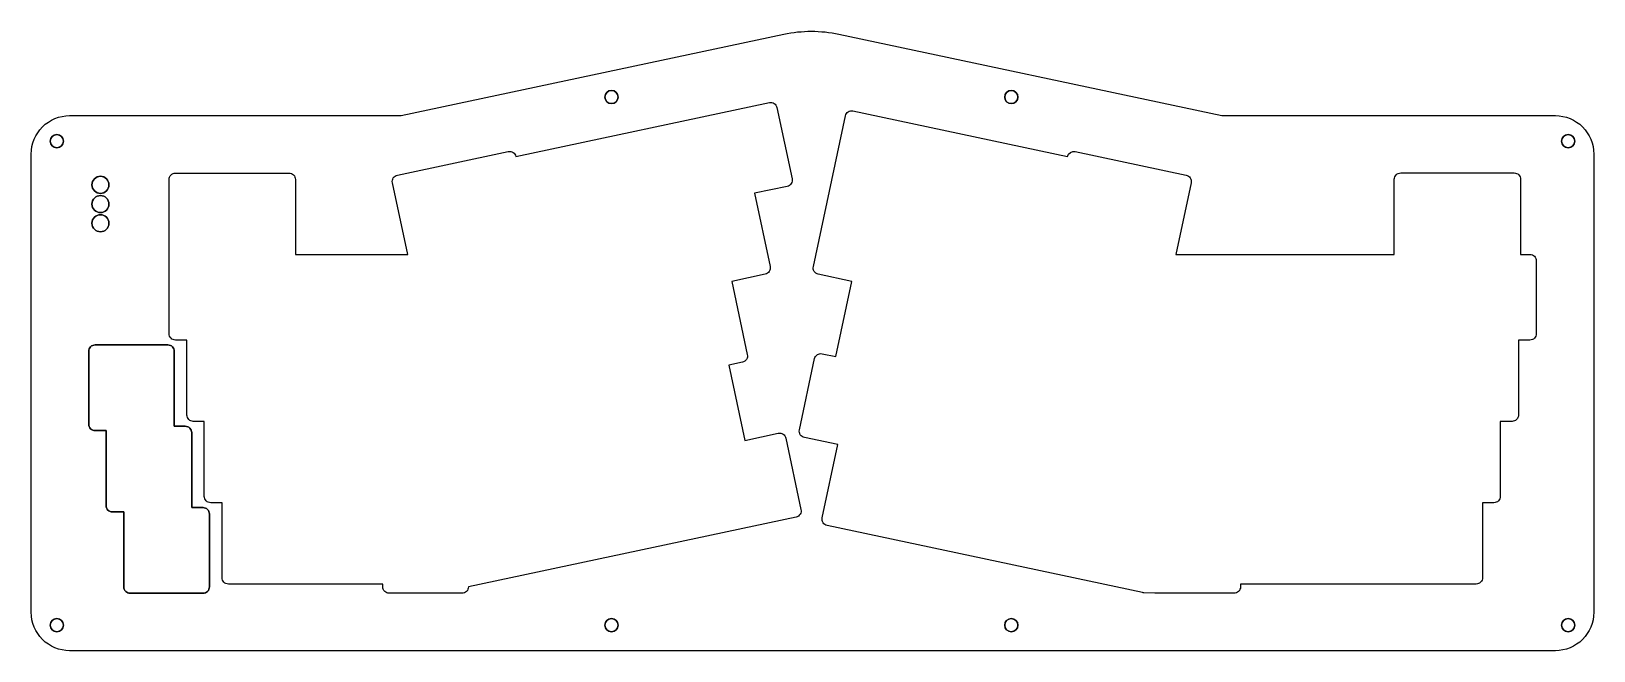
# Model space of a CAD drawing. Header units: millimetres. Extents: x 529 to 895, y -638 to -493.
import ezdxf

# ---------------------------------------------------------------- set-up
doc = ezdxf.new("R2010")
doc.units = ezdxf.units.MM
doc.layers.get('0').update_dxf_attribs({"linetype": 'CONTINUOUS'})

msp = doc.modelspace()

# ---------------------------------------------------------------- linework, layer by layer
for points in [[(705.32, -494.04, -0.105104), (718.21, -494.04), (807.97, -513.12), (886.14, -513.12, -0.414214), (895.14, -522.12), (895.14, -629.46, -0.414214), (886.14, -638.46), (537.9, -638.46, -0.414214), (528.9, -629.46), (528.9, -522.12, -0.414214), (537.9, -513.12), (615.57, -513.12)], [(705.32, -494.04, -0.105104), (718.21, -494.04), (807.97, -513.12), (886.14, -513.12, -0.414214), (895.14, -522.12), (895.14, -629.46, -0.414214), (886.14, -638.46), (537.9, -638.46, -0.414214), (528.9, -629.46), (528.9, -522.12, -0.414214), (537.9, -513.12), (615.57, -513.12)], [(613.56, -528.85, -0.414214), (614.71, -527.07), (640.71, -521.55, -0.414214), (642.49, -522.7), (642.49, -522.71), (701.91, -510.08, -0.414214), (703.69, -511.23), (707.23, -527.92, -0.414214), (706.08, -529.7), (698.44, -531.32), (702.09, -548.49, -0.414214), (700.94, -550.27), (693.1, -551.94), (696.74, -569.1, -0.414214), (695.59, -570.88), (692.4, -571.56), (696.15, -589.21), (704, -587.54, -0.414214), (705.78, -588.69), (709.32, -605.38, -0.414214), (708.17, -607.16), (631.37, -623.48), (631.37, -623.49, -0.414214), (629.87, -624.99), (612.81, -624.99, -0.414214), (611.31, -623.49), (611.31, -622.85), (575.12, -622.85, -0.414214), (573.62, -621.35), (573.62, -603.8), (570.96, -603.8, -0.414214), (569.46, -602.3), (569.46, -584.75), (566.89, -584.75, -0.414214), (565.39, -583.25), (565.39, -565.7), (562.72, -565.7, -0.414214), (561.22, -564.2), (561.22, -528.09, -0.414214), (562.72, -526.59), (589.32, -526.59, -0.414214), (590.82, -528.09), (590.82, -545.64), (617.13, -545.64)], [(613.56, -528.85, -0.414214), (614.71, -527.07), (640.71, -521.55, -0.414214), (642.49, -522.7), (642.49, -522.71), (701.91, -510.08, -0.414214), (703.69, -511.23), (707.23, -527.92, -0.414214), (706.08, -529.7), (698.44, -531.32), (702.09, -548.49, -0.414214), (700.94, -550.27), (693.1, -551.94), (696.74, -569.1, -0.414214), (695.59, -570.88), (692.4, -571.56), (696.15, -589.21), (704, -587.54, -0.414214), (705.78, -588.69), (709.32, -605.38, -0.414214), (708.17, -607.16), (631.37, -623.48), (631.37, -623.49, -0.414214), (629.87, -624.99), (612.81, -624.99, -0.414214), (611.31, -623.49), (611.31, -622.85), (575.12, -622.85, -0.414214), (573.62, -621.35), (573.62, -603.8), (570.96, -603.8, -0.414214), (569.46, -602.3), (569.46, -584.75), (566.89, -584.75, -0.414214), (565.39, -583.25), (565.39, -565.7), (562.72, -565.7, -0.414214), (561.22, -564.2), (561.22, -528.09, -0.414214), (562.72, -526.59), (589.32, -526.59, -0.414214), (590.82, -528.09), (590.82, -545.64), (617.13, -545.64)], [(712.5, -570.05, -0.414214), (714.28, -568.9), (717.47, -569.58), (721.22, -551.94), (713.37, -550.27, -0.414214), (712.22, -548.49), (719.72, -513.16, -0.414214), (721.5, -512), (771.82, -522.7, -0.413431), (773.6, -521.55), (799.59, -527.07, -0.414214), (800.75, -528.85), (797.18, -545.64), (848.39, -545.64), (848.39, -528.04, -0.414214), (849.89, -526.54), (876.49, -526.54, -0.414214), (877.99, -528.04), (877.99, -545.64), (880.17, -545.64, -0.414214), (881.67, -547.14), (881.67, -564.2, -0.414214), (880.17, -565.7), (877.49, -565.7), (877.49, -583.25, -0.414214), (875.99, -584.75), (873.23, -584.75), (873.23, -602.3, -0.414214), (871.73, -603.8), (869.06, -603.8), (869.06, -621.35, -0.414214), (867.56, -622.85), (812.33, -622.85), (812.33, -623.49, -0.414214), (810.83, -624.99), (792.3, -624.99, -0.010008), (792.24, -624.99), (789.65, -624.89, -0.042377), (789.4, -624.85), (715.46, -609.14, -0.414214), (714.3, -607.36), (717.96, -590.19), (710.11, -588.52, -0.414214), (708.95, -586.74)], [(712.5, -570.05, -0.414214), (714.28, -568.9), (717.47, -569.58), (721.22, -551.94), (713.37, -550.27, -0.414214), (712.22, -548.49), (719.72, -513.16, -0.414214), (721.5, -512), (771.82, -522.7, -0.413431), (773.6, -521.55), (799.59, -527.07, -0.414214), (800.75, -528.85), (797.18, -545.64), (848.39, -545.64), (848.39, -528.04, -0.414214), (849.89, -526.54), (876.49, -526.54, -0.414214), (877.99, -528.04), (877.99, -545.64), (880.17, -545.64, -0.414214), (881.67, -547.14), (881.67, -564.2, -0.414214), (880.17, -565.7), (877.49, -565.7), (877.49, -583.25, -0.414214), (875.99, -584.75), (873.23, -584.75), (873.23, -602.3, -0.414214), (871.73, -603.8), (869.06, -603.8), (869.06, -621.35, -0.414214), (867.56, -622.85), (812.33, -622.85), (812.33, -623.49, -0.414214), (810.83, -624.99), (792.3, -624.99, -0.010008), (792.24, -624.99), (789.65, -624.89, -0.042377), (789.4, -624.85), (715.46, -609.14, -0.414214), (714.3, -607.36), (717.96, -590.19), (710.11, -588.52, -0.414214), (708.95, -586.74)], [(542.37, -568.33), (542.37, -585.39, 0.414214), (543.87, -586.89), (546.44, -586.89), (546.44, -604.44, 0.414214), (547.94, -605.94), (550.6, -605.94), (550.6, -623.49, 0.414214), (552.1, -624.99), (569.16, -624.99, 0.414214), (570.66, -623.49), (570.66, -606.43, 0.414214), (569.16, -604.93), (566.5, -604.93), (566.5, -587.38, 0.414214), (565, -585.88), (562.43, -585.88), (562.43, -568.33, 0.414214), (560.93, -566.83), (543.87, -566.83, 0.414214)], [(542.37, -585.39), (542.37, -568.33, -0.414214), (543.87, -566.83), (560.93, -566.83, -0.414214), (562.43, -568.33), (562.43, -585.88), (565, -585.88, -0.414214), (566.5, -587.38), (566.5, -604.93), (569.16, -604.93, -0.414214), (570.66, -606.43), (570.66, -623.49, -0.414214), (569.16, -624.99), (552.1, -624.99, -0.414214), (550.6, -623.49), (550.6, -605.94), (547.94, -605.94, -0.414214), (546.44, -604.44), (546.44, -586.89), (543.87, -586.89, -0.414214)]]:
    msp.add_lwpolyline(points, format="xyb", close=True)
at = {"extrusion": (0, 0, -1)}
for centre, radius in [((-664.92, -508.77), 1.55), ((-758.62, -508.77), 1.55), ((-534.9, -519.12), 1.55), ((-889.14, -519.12), 1.55), ((-545.12, -529.34), 2), ((-545.12, -533.84), 2), ((-545.12, -538.34), 2), ((-534.9, -632.46), 1.55), ((-664.92, -632.46), 1.55), ((-758.62, -632.46), 1.55), ((-889.14, -632.46), 1.55)]:
    msp.add_circle(centre, radius, dxfattribs=at)
for centre, radius in [((664.92, -508.77), 1.55), ((758.62, -508.77), 1.55), ((534.9, -519.12), 1.55), ((889.14, -519.12), 1.55), ((545.12, -529.34), 2), ((545.12, -533.84), 2), ((545.12, -538.34), 2), ((534.9, -632.46), 1.55), ((664.92, -632.46), 1.55), ((758.62, -632.46), 1.55), ((889.14, -632.46), 1.55)]:
    msp.add_circle(centre, radius)

doc.saveas('drawing.dxf')
